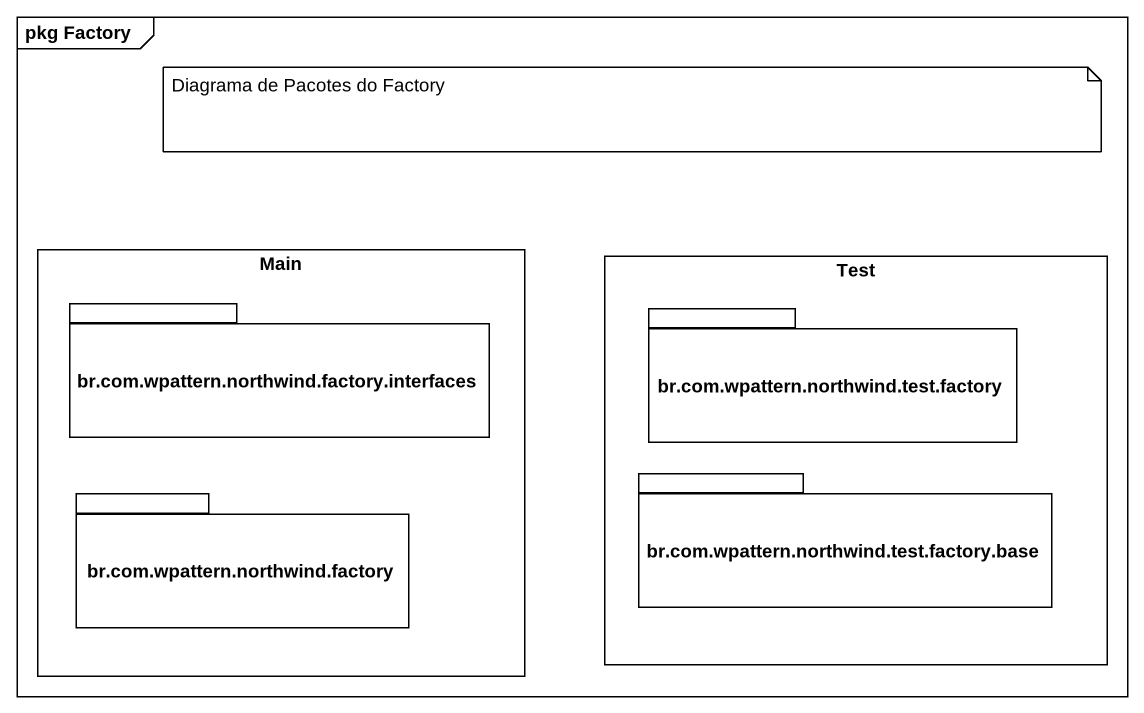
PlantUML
@startuml
mainframe pkg Factory
rectangle Main {
  package "br.com.wpattern.northwind.factory.interfaces" as br_com_wpattern_northwind {
  }
  package "br.com.wpattern.northwind.factory" as br_com_wpattern_northwind_3 {
  }
}
rectangle Test {
  package "br.com.wpattern.northwind.test.factory" as br_com_wpattern_northwind_2 {
  }
  package "br.com.wpattern.northwind.test.factory.base" as br_com_wpattern_northwind_4 {
  }
}
note as N1
  Diagrama de Pacotes do Factory
end note
@enduml
